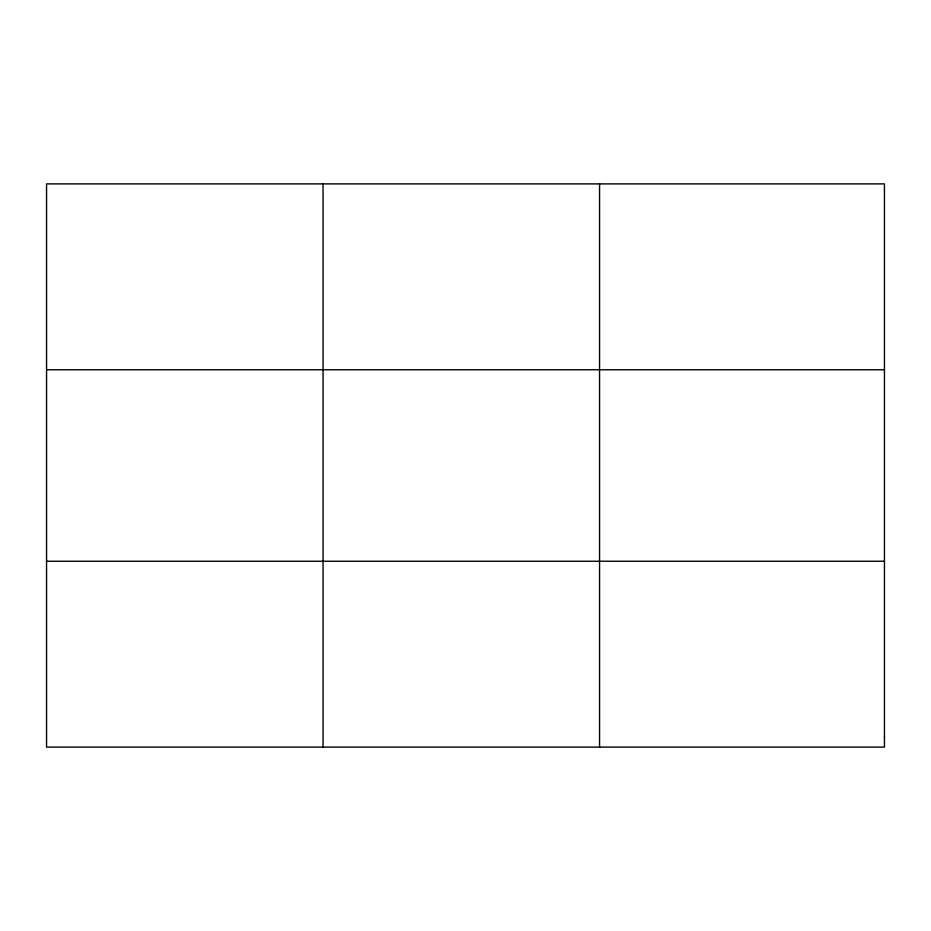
<?xml version="1.0" encoding="UTF-8"?>
<svg xmlns="http://www.w3.org/2000/svg" width="931" height="931" viewBox="0 0 931 931"><rect width="100%" height="100%" fill="white"/><g stroke="black" fill="none" stroke-linecap="round" stroke-linejoin="round"><path stroke-width="1.4" d="M323.057 183.896L323.057 747.104M599.564 183.896L599.564 747.104M46.55 369.758L884.45 369.758M46.55 561.242L884.45 561.242M884.45 736.782L884.45 747.104L46.55 747.104L46.55 183.896L884.45 183.896L884.45 736.782"/></g></svg>
